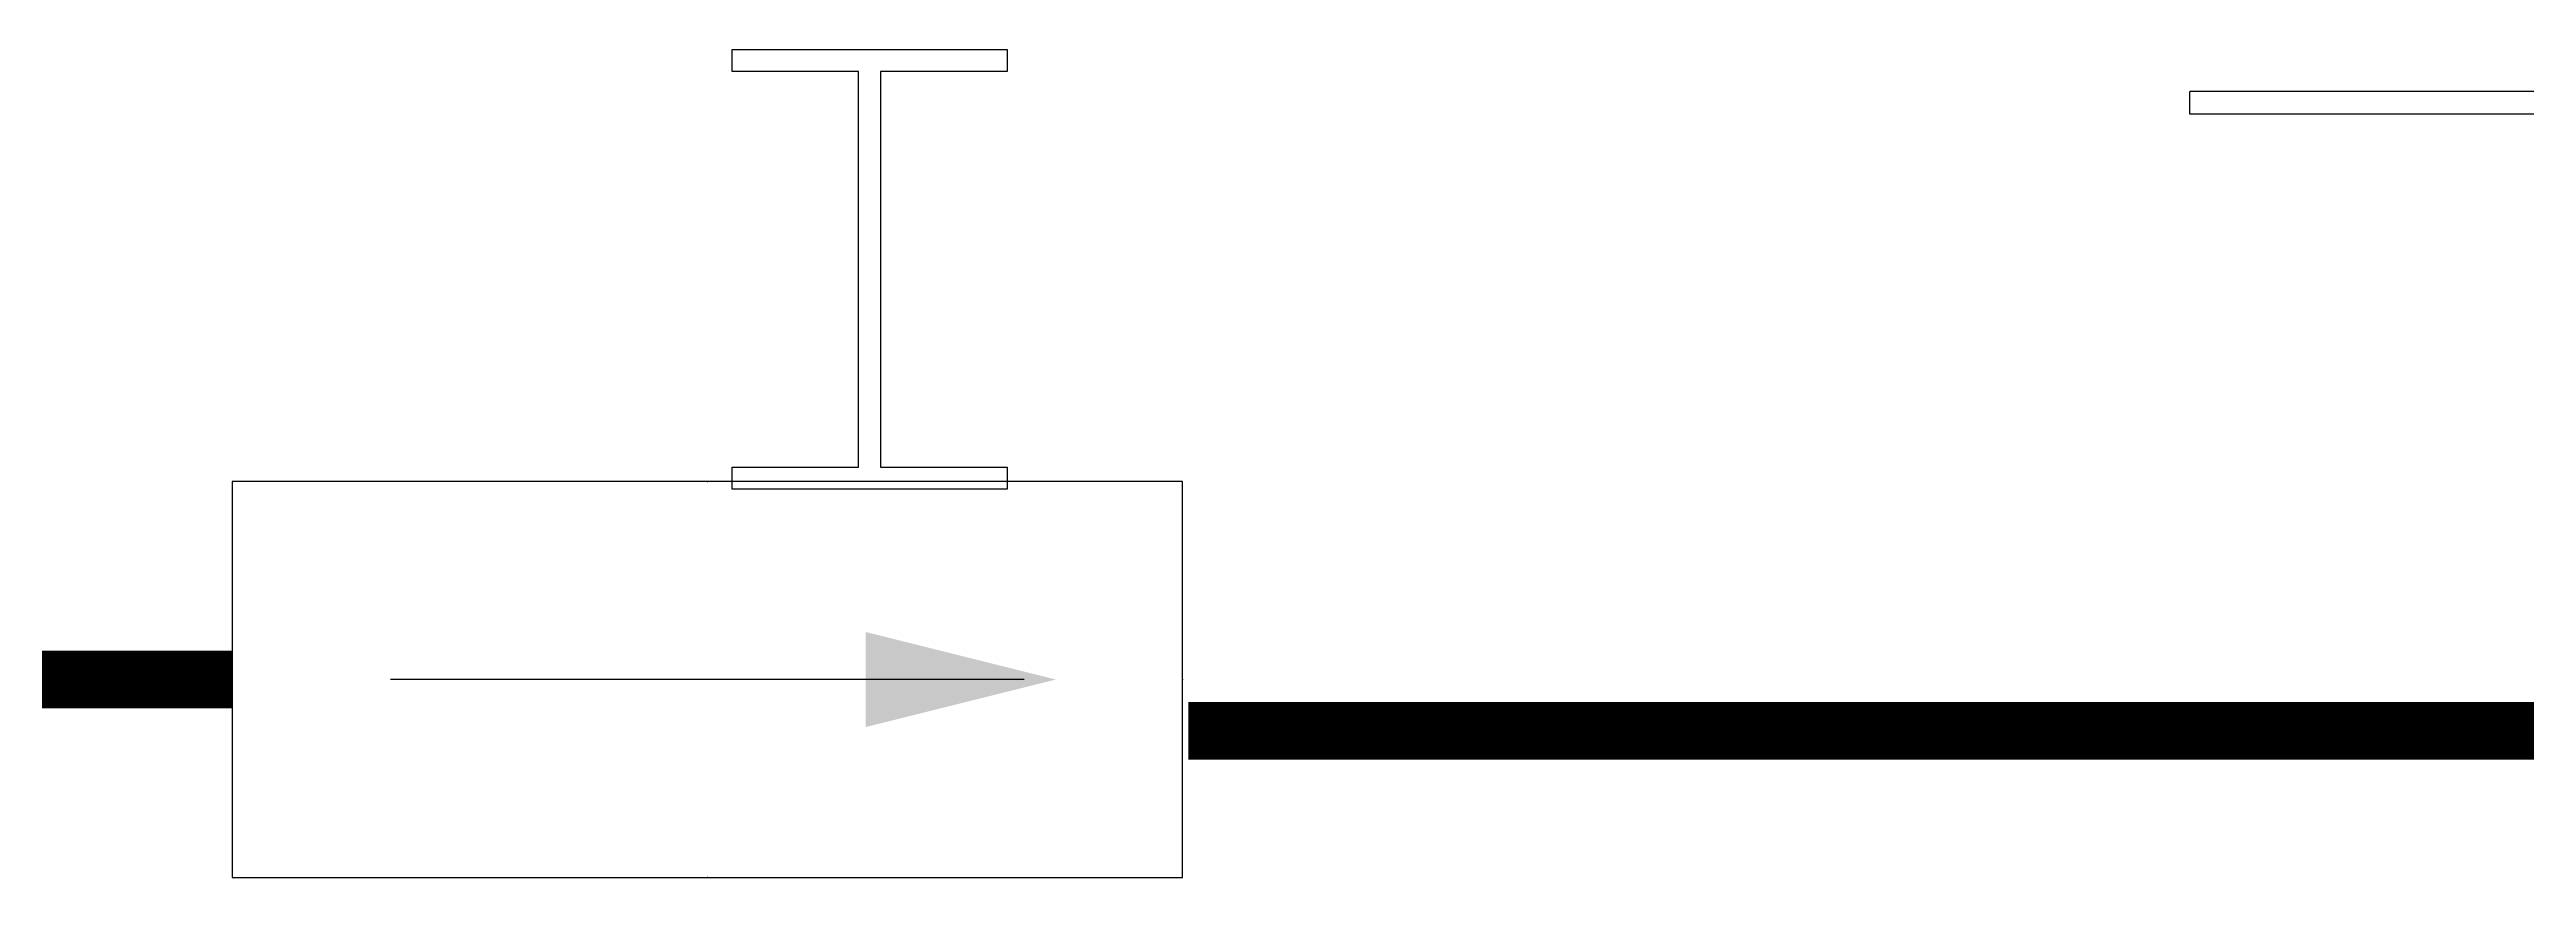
# Model space of a CAD drawing. Extents: x 12152 to 491505, y 111028 to 412681.
# Drawn here: x 162352 to 164603, y 213241 to 213994 of the extents above; entities that cross this region are included whole.
import ezdxf
from ezdxf.enums import TextEntityAlignment as Align

# ---------------------------------------------------------------- set-up
doc = ezdxf.new("R2010")
doc.units = 0
doc.header["$LTSCALE"] = 1000
doc.header["$MEASUREMENT"] = 0
doc.linetypes.add('DASH', pattern=[0.35, 0.25, -0.1])
for name, color, linetype in [('COLUMN', 9, 'Continuous'), ('EQUIP-照明', 3, 'Continuous'), ('TEL_TEXT', 7, 'Continuous'), ('WINDOW', 4, 'Continuous'), ('WIRE-应急', 4, 'DASH')]:
    doc.layers.add(name, color=color, linetype=linetype)
doc.styles.add('_TEL_DIM', font='SIMPLEX', dxfattribs={"width": 0.8, "height": 3.5, "bigfont": 'HZTXT'})

# ---------------------------------------------------------------- blocks, each defined once
blk = doc.blocks.new('$DorLib2D$00000127')
at = {"color": 0, "linetype": 'Continuous'}
for p, q in [((-0.03333, 0.7949, -93.75), (-0.53333, 0.7949, -93.75)), ((-0.53333, 0.7949, -93.75), (-0.53333, 0.69041, -93.75)), ((-0.03333, 0.69041, -93.75), (-0.53333, 0.69041, -93.75))]:
    blk.add_line(p, q, dxfattribs=at)
blk = doc.blocks.new('$equip$00001686')
for p, q in [((0.72, 0.6), (-0.72, 0.6)), ((-0.72, 0.6), (-0.72, 0)), ((0.72, 0), (0.72, 0.6)), ((-0.72, 0), (0.72, 0))]:
    blk.add_line(p, q)
at = {"color": 7}
blk.add_line((-0.48, 0.3), (0.48, 0.3), dxfattribs=at)
for p in [(0, 0.6), (-0.72, 0.3), (0.72, 0.3), (0, 0)]:
    blk.add_point(p)
blk.add_solid([(-0.24, 0.228), (-0.528, 0.3), (-0.24, 0.372)])
at = {"layer": 'TEL_TEXT', "style": '_TEL_DIM', "flags": 1}
blk.add_attdef('A', text='', height=0.00002, dxfattribs=at).set_placement((0, 0), align=Align.MIDDLE_CENTER)

msp = doc.modelspace()

# ---------------------------------------------------------------- linework, layer by layer
at = {"layer": 'COLUMN', "color": 6}
msp.add_lwpolyline([(163222.1, 213614.2), (163222.1, 213594.2), (162972.1, 213594.2), (162972.1, 213614.2), (163087.1, 213614.2), (163087.1, 213974.2), (162972.1, 213974.2), (162972.1, 213994.2), (163222.1, 213994.2), (163222.1, 213974.2), (163107.1, 213974.2), (163107.1, 213614.2)], close=True, dxfattribs=at)
at = {"layer": 'WIRE-应急', "linetype": 'DASH', "const_width": 52.5}
for points in [[(162517.6, 213421.2), (156496.4, 213421.2)], [(163386.8, 213374.6), (165040.3, 213374.6)]]:
    msp.add_lwpolyline(points, dxfattribs=at)

# ---------------------------------------------------------------- block references
at = {"layer": 'EQUIP-照明'}
ref = msp.add_blockref('$equip$00001686', (162949.6, 213601.2), dxfattribs=dict(at, xscale=600, yscale=600, zscale=600, rotation=180))
ref.add_attrib('A', '单向疏散指示灯', dxfattribs={"layer": 'TEL_TEXT', "height": 0.012, "style": '_TEL_DIM'}).set_placement((162949.6, 213601.2), align=Align.MIDDLE_CENTER)
at = {"layer": 'WINDOW', "color": 0, "xscale": -4500, "yscale": 200, "zscale": -4500, "rotation": 180}
msp.add_blockref('$DorLib2D$00000127', (166697.1, 214094.2), dxfattribs=at)

doc.saveas('drawing.dxf')
